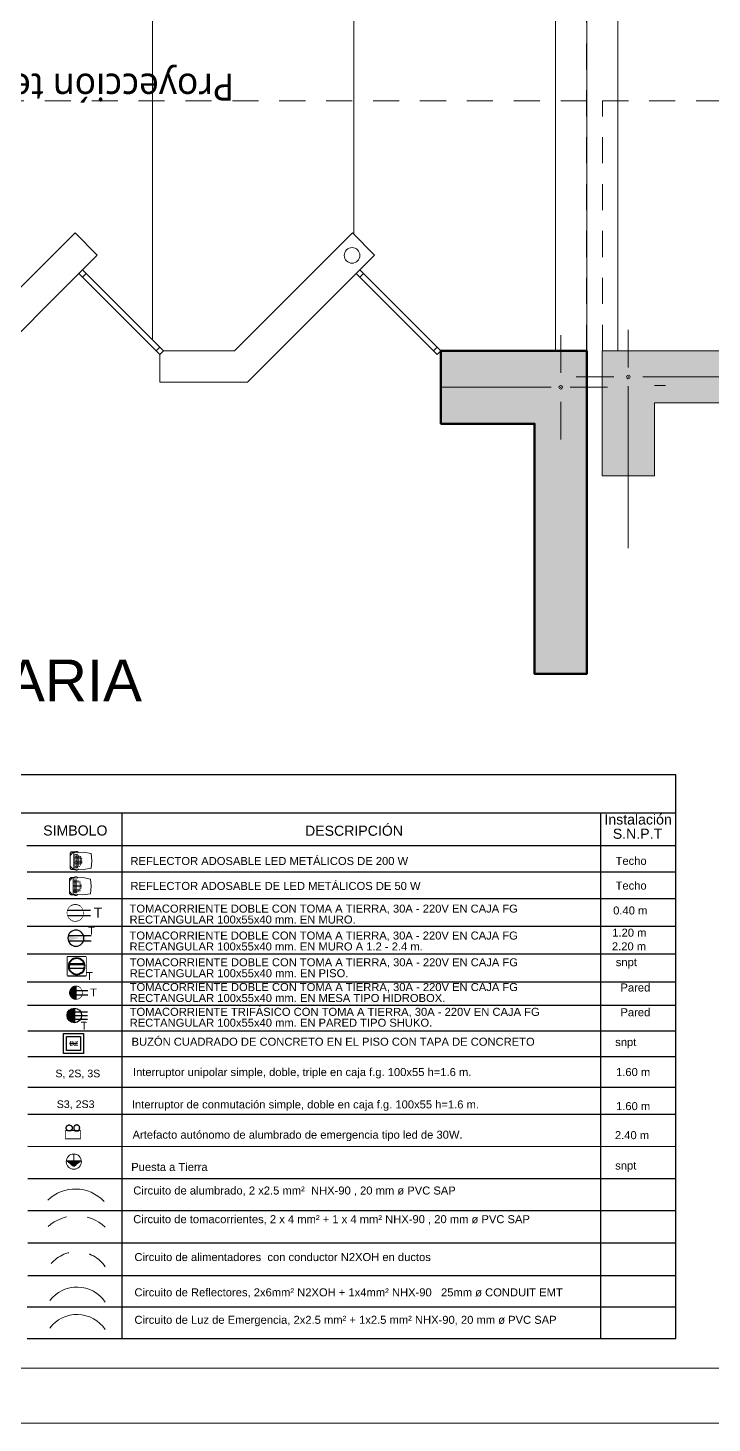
# Model space of a CAD drawing. Header units: metres. Extents: x -95.7 to -56.3, y 6.1 to 23.8.
# Drawn here: x -69.96 to -66.67, y 6.11 to 12.81 of the extents above; entities that cross this region are included whole.
import ezdxf
from ezdxf.enums import TextEntityAlignment as Align

# ---------------------------------------------------------------- set-up
doc = ezdxf.new("R2010")
doc.units = ezdxf.units.M
doc.set_wipeout_variables(frame=1)
for name, pattern in [('CONTINUA', [0]), ('DASHED2', [0.375, 0.25, -0.125]), ('HIDDEN2', [0.1875, 0.125, -0.0625])]:
    doc.linetypes.add(name, pattern=pattern)
for name, color, linetype, lineweight in [('A-DOOR', 31, 'Continuous', 18), ('ALUMBRADO', 1, 'Continuous', 30), ('Artefactos', 1, 'Continuous', 9), ('circ-alumb', 4, 'Continuous', 35), ('COLUMNAS 50', 7, 'Continuous', 50), ('Emergencia', 20, 'Continuous', 25), ('IE_ALIMENTADORES', 5, 'Continuous', 30), ('Interior - Stair & Railing_Pen_No__122', 9, 'Continuous', 13), ('letras sr', 7, 'Continuous', 5), ('Pisos El', 252, 'Continuous', 0), ('proyecc', 252, 'DASHED2', 0), ('ROTULO', 253, 'Continuous', 0), ('Structural - Bearing_Pen_No__20', 1, 'Continuous', 0), ('TOMACORRIENTE', 5, 'HIDDEN2', 30)]:
    doc.layers.add(name, color=color, linetype=linetype, lineweight=lineweight)
doc.layers.add('IE-LEYENDA', color=142, linetype='Continuous')
doc.styles.add('Generales', font='trebuc.ttf', dxfattribs={"height": 0.22})
doc.styles.get("Standard").update_dxf_attribs({"font": 'arial.ttf'})
doc.styles.add('style1', font='arial.ttf')
doc.styles.add('TITULOS', font='swissek.ttf')

# ---------------------------------------------------------------- blocks, each defined once
blk = doc.blocks.new('Columna tipo 3')
at = {"true_color": 0x939598}
h = blk.add_hatch(color=252, dxfattribs=at)
h.dxf.hatch_style = 1
h.paths.add_polyline_path([(-235.0847, 45.074), (-235.7847, 45.074), (-235.7847, 43.524), (-235.5347, 43.524), (-235.5347, 44.724), (-235.0847, 44.724)])
h.paths.add_polyline_path([(-235.6684, 44.899, -1), (-235.651, 44.899, -1)], flags=16)
at = {"layer": 'COLUMNAS 50', "linetype": 'Continuous'}
blk.add_lwpolyline([(-235.7847, 45.074), (-235.7847, 43.524), (-235.5347, 43.524), (-235.5347, 44.724), (-235.0847, 44.724), (-235.0847, 45.074)], close=True, dxfattribs=at)
at = {"layer": 'Structural - Bearing_Pen_No__20', "linetype": 'Continuous'}
for p, q in [((-235.6597, 44.969), (-235.6597, 45.149)), ((-235.7047, 44.899), (-235.8847, 44.899)), ((-235.0847, 44.899), (-235.6147, 44.899)), ((-235.6597, 44.829), (-235.6597, 44.649))]:
    blk.add_line(p, q, dxfattribs=at)
blk.add_circle((-235.6597, 44.899), 0.00871, dxfattribs=at)
blk.add_point((-235.6597, 44.899), dxfattribs=at)
blk = doc.blocks.new('Emergencia')
at = {"color": 1, "lineweight": 5}
blk.add_wipeout([(-0.077, -0.439), (-0.07, -0.435), (-0.064, -0.43), (-0.058, -0.425), (-0.052, -0.42), (-0.047, -0.413), (-0.042, -0.407), (-0.038, -0.4), (-0.034, -0.393), (-0.031, -0.386), (-0.029, -0.378), (-0.027, -0.37), (-0.026, -0.363), (-0.025, -0.355), (-0.025, -0.347), (-0.026, -0.339), (-0.027, -0.331), (-0.029, -0.323), (-0.031, -0.316), (-0.034, -0.308), (-0.038, -0.301), (-0.042, -0.294), (-0.047, -0.288), (-0.052, -0.282), (-0.058, -0.276), (-0.064, -0.271), (-0.07, -0.266), (-0.077, -0.262), (-0.084, -0.259), (-0.092, -0.256), (-0.099, -0.253), (-0.107, -0.251), (-0.115, -0.25), (-0.123, -0.249), (-0.131, -0.25), (-0.139, -0.25), (-0.146, -0.251), (-0.154, -0.253), (-0.162, -0.256), (-0.169, -0.259), (-0.176, -0.262), (-0.183, -0.267), (-0.189, -0.271), (-0.195, -0.276), (-0.201, -0.282), (-0.206, -0.288), (-0.211, -0.295), (-0.215, -0.301), (-0.219, -0.309), (-0.222, -0.316), (-0.224, -0.323), (-0.226, -0.331), (-0.227, -0.339), (-0.228, -0.347), (-0.228, -0.355), (-0.227, -0.363), (-0.226, -0.371), (-0.224, -0.379), (-0.222, -0.386), (-0.218, -0.393), (-0.215, -0.401), (-0.211, -0.407), (-0.206, -0.414), (-0.201, -0.42), (-0.195, -0.425), (-0.189, -0.431), (-0.183, -0.435), (-0.176, -0.439), (-0.169, -0.443), (-0.161, -0.446), (-0.154, -0.448), (-0.146, -0.45), (-0.138, -0.452), (-0.13, -0.452), (-0.122, -0.452), (-0.114, -0.452), (-0.107, -0.45), (-0.099, -0.448), (-0.091, -0.446), (-0.084, -0.443)], dxfattribs=at).dxf.layer = 'Emergencia'
at = {"layer": 'Emergencia', "color": 240, "true_color": 0xed1f24}
blk.add_lwpolyline([(-0.25, -0.25), (0.25, -0.25), (0.25, 0), (-0.25, 0)], close=True, dxfattribs=at)
at = {"color": 240, "lineweight": 5, "true_color": 0xed1f24}
blk.add_wipeout([(-0.25, -0.25), (0.25, -0.25), (0.25, 0), (-0.25, 0)], dxfattribs=at).dxf.layer = 'Emergencia'
at = {"layer": 'Emergencia', "color": 1}
blk.add_lwpolyline([(-0.077, -0.439), (-0.07, -0.435), (-0.064, -0.43), (-0.058, -0.425), (-0.052, -0.42), (-0.047, -0.413), (-0.042, -0.407), (-0.038, -0.4), (-0.034, -0.393), (-0.031, -0.386), (-0.029, -0.378), (-0.027, -0.37), (-0.026, -0.363), (-0.025, -0.355), (-0.025, -0.347), (-0.026, -0.339), (-0.027, -0.331), (-0.029, -0.323), (-0.031, -0.316), (-0.034, -0.308), (-0.038, -0.301), (-0.042, -0.294), (-0.047, -0.288), (-0.052, -0.282), (-0.058, -0.276), (-0.064, -0.271), (-0.07, -0.266), (-0.077, -0.262), (-0.084, -0.259), (-0.092, -0.256), (-0.099, -0.253), (-0.107, -0.251), (-0.115, -0.25), (-0.123, -0.249), (-0.131, -0.25), (-0.139, -0.25), (-0.146, -0.251), (-0.154, -0.253), (-0.162, -0.256), (-0.169, -0.259), (-0.176, -0.262), (-0.183, -0.267), (-0.189, -0.271), (-0.195, -0.276), (-0.201, -0.282), (-0.206, -0.288), (-0.211, -0.295), (-0.215, -0.301), (-0.219, -0.309), (-0.222, -0.316), (-0.224, -0.323), (-0.226, -0.331), (-0.227, -0.339), (-0.228, -0.347), (-0.228, -0.355), (-0.227, -0.363), (-0.226, -0.371), (-0.224, -0.379), (-0.222, -0.386), (-0.218, -0.393), (-0.215, -0.401), (-0.211, -0.407), (-0.206, -0.414), (-0.201, -0.42), (-0.195, -0.425), (-0.189, -0.431), (-0.183, -0.435), (-0.176, -0.439), (-0.169, -0.443), (-0.161, -0.446), (-0.154, -0.448), (-0.146, -0.45), (-0.138, -0.452), (-0.13, -0.452), (-0.122, -0.452), (-0.114, -0.452), (-0.107, -0.45), (-0.099, -0.448), (-0.091, -0.446), (-0.084, -0.443)], close=True, dxfattribs=at)
at = {"color": 1, "lineweight": 5}
blk.add_wipeout([(0.077, -0.439), (0.07, -0.435), (0.064, -0.43), (0.058, -0.425), (0.052, -0.42), (0.047, -0.413), (0.042, -0.407), (0.038, -0.4), (0.034, -0.393), (0.031, -0.386), (0.029, -0.378), (0.027, -0.37), (0.026, -0.363), (0.025, -0.355), (0.025, -0.347), (0.026, -0.339), (0.027, -0.331), (0.029, -0.323), (0.031, -0.316), (0.034, -0.308), (0.038, -0.301), (0.042, -0.294), (0.047, -0.288), (0.052, -0.282), (0.058, -0.276), (0.064, -0.271), (0.07, -0.266), (0.077, -0.262), (0.084, -0.259), (0.092, -0.256), (0.099, -0.253), (0.107, -0.251), (0.115, -0.25), (0.123, -0.249), (0.131, -0.25), (0.139, -0.25), (0.146, -0.251), (0.154, -0.253), (0.162, -0.256), (0.169, -0.259), (0.176, -0.262), (0.183, -0.267), (0.189, -0.271), (0.195, -0.276), (0.201, -0.282), (0.206, -0.288), (0.211, -0.295), (0.215, -0.301), (0.219, -0.309), (0.222, -0.316), (0.224, -0.323), (0.226, -0.331), (0.227, -0.339), (0.228, -0.347), (0.228, -0.355), (0.227, -0.363), (0.226, -0.371), (0.224, -0.379), (0.222, -0.386), (0.218, -0.393), (0.215, -0.401), (0.211, -0.407), (0.206, -0.414), (0.201, -0.42), (0.195, -0.425), (0.189, -0.431), (0.183, -0.435), (0.176, -0.439), (0.169, -0.443), (0.161, -0.446), (0.154, -0.448), (0.146, -0.45), (0.138, -0.452), (0.13, -0.452), (0.122, -0.452), (0.114, -0.452), (0.107, -0.45), (0.099, -0.448), (0.091, -0.446), (0.084, -0.443)], dxfattribs=at).dxf.layer = 'Emergencia'
at = {"layer": 'Emergencia', "color": 1}
blk.add_lwpolyline([(0.077, -0.439), (0.07, -0.435), (0.064, -0.43), (0.058, -0.425), (0.052, -0.42), (0.047, -0.413), (0.042, -0.407), (0.038, -0.4), (0.034, -0.393), (0.031, -0.386), (0.029, -0.378), (0.027, -0.37), (0.026, -0.363), (0.025, -0.355), (0.025, -0.347), (0.026, -0.339), (0.027, -0.331), (0.029, -0.323), (0.031, -0.316), (0.034, -0.308), (0.038, -0.301), (0.042, -0.294), (0.047, -0.288), (0.052, -0.282), (0.058, -0.276), (0.064, -0.271), (0.07, -0.266), (0.077, -0.262), (0.084, -0.259), (0.092, -0.256), (0.099, -0.253), (0.107, -0.251), (0.115, -0.25), (0.123, -0.249), (0.131, -0.25), (0.139, -0.25), (0.146, -0.251), (0.154, -0.253), (0.162, -0.256), (0.169, -0.259), (0.176, -0.262), (0.183, -0.267), (0.189, -0.271), (0.195, -0.276), (0.201, -0.282), (0.206, -0.288), (0.211, -0.295), (0.215, -0.301), (0.219, -0.309), (0.222, -0.316), (0.224, -0.323), (0.226, -0.331), (0.227, -0.339), (0.228, -0.347), (0.228, -0.355), (0.227, -0.363), (0.226, -0.371), (0.224, -0.379), (0.222, -0.386), (0.218, -0.393), (0.215, -0.401), (0.211, -0.407), (0.206, -0.414), (0.201, -0.42), (0.195, -0.425), (0.189, -0.431), (0.183, -0.435), (0.176, -0.439), (0.169, -0.443), (0.161, -0.446), (0.154, -0.448), (0.146, -0.45), (0.138, -0.452), (0.13, -0.452), (0.122, -0.452), (0.114, -0.452), (0.107, -0.45), (0.099, -0.448), (0.091, -0.446), (0.084, -0.443)], close=True, dxfattribs=at)
blk = doc.blocks.new('Tomacorriente con puesta a tierra')
at = {"layer": 'TOMACORRIENTE'}
blk.add_lwpolyline([(0.111, 0.038), (0.106, 0.049), (0.101, 0.06), (0.094, 0.07), (0.086, 0.08), (0.077, 0.088), (0.068, 0.096), (0.057, 0.102), (0.046, 0.108), (0.035, 0.112), (0.023, 0.115), (0.011, 0.117), (-0.002, 0.117), (-0.014, 0.116), (-0.026, 0.114), (-0.038, 0.111), (-0.049, 0.106), (-0.06, 0.101), (-0.07, 0.094), (-0.08, 0.086), (-0.088, 0.077), (-0.096, 0.068), (-0.102, 0.057), (-0.108, 0.046), (-0.112, 0.035), (-0.115, 0.023), (-0.117, 0.011), (-0.117, -0.002), (-0.116, -0.014), (-0.114, -0.026), (-0.111, -0.038), (-0.106, -0.049), (-0.101, -0.06), (-0.094, -0.07), (-0.086, -0.08), (-0.077, -0.088), (-0.068, -0.096), (-0.057, -0.102), (-0.046, -0.108), (-0.035, -0.112), (-0.023, -0.115), (-0.011, -0.117), (0.002, -0.117), (0.014, -0.116), (0.026, -0.114), (0.038, -0.111), (0.049, -0.106), (0.06, -0.101), (0.07, -0.094), (0.08, -0.086), (0.088, -0.077), (0.096, -0.068), (0.102, -0.057), (0.108, -0.046), (0.112, -0.035), (0.115, -0.023), (0.117, -0.011), (0.117, 0.002), (0.116, 0.014), (0.114, 0.026)], close=True, dxfattribs=at)
at = {"layer": 'TOMACORRIENTE', "color": 5, "linetype": 'CONTINUA', "style": 'style1', "text_generation_flag": 4}
blk.add_text('T', height=0.147, rotation=180, dxfattribs=at).set_placement((0.391, -0.069))
blk.add_wipeout([(0.111, 0.038), (0.106, 0.049), (0.101, 0.06), (0.094, 0.07), (0.086, 0.08), (0.077, 0.088), (0.068, 0.096), (0.057, 0.102), (0.046, 0.108), (0.035, 0.112), (0.023, 0.115), (0.011, 0.117), (-0.002, 0.117), (-0.014, 0.116), (-0.026, 0.114), (-0.038, 0.111), (-0.049, 0.106), (-0.06, 0.101), (-0.07, 0.094), (-0.08, 0.086), (-0.088, 0.077), (-0.096, 0.068), (-0.102, 0.057), (-0.108, 0.046), (-0.112, 0.035), (-0.115, 0.023), (-0.117, 0.011), (-0.117, -0.002), (-0.116, -0.014), (-0.114, -0.026), (-0.111, -0.038), (-0.106, -0.049), (-0.101, -0.06), (-0.094, -0.07), (-0.086, -0.08), (-0.077, -0.088), (-0.068, -0.096), (-0.057, -0.102), (-0.046, -0.108), (-0.035, -0.112), (-0.023, -0.115), (-0.011, -0.117), (0.002, -0.117), (0.014, -0.116), (0.026, -0.114), (0.038, -0.111), (0.049, -0.106), (0.06, -0.101), (0.07, -0.094), (0.08, -0.086), (0.088, -0.077), (0.096, -0.068), (0.102, -0.057), (0.108, -0.046), (0.112, -0.035), (0.115, -0.023), (0.117, -0.011), (0.117, 0.002), (0.116, 0.014), (0.114, 0.026)]).dxf.layer = 'TOMACORRIENTE'
at = {"layer": 'TOMACORRIENTE', "color": 5, "linetype": 'CONTINUA'}
for p, q in [((-0.111, 0.039), (0.22, 0.039)), ((-0.111, -0.039), (0.22, -0.039))]:
    blk.add_line(p, q, dxfattribs=at)
blk = doc.blocks.new('tomac. 2.2')
at = {"layer": 'TOMACORRIENTE'}
h = blk.add_hatch(color=256, dxfattribs=at)
h.dxf.hatch_style = 1
edge = h.paths.add_edge_path()
edge.add_line((-0.138, 0.049), (0.275, 0.048))
edge.add_line((-0.138, -0.048), (0.275, -0.049))
edge = h.paths.add_edge_path()
edge.add_ellipse((0, 0), major_axis=(0.104, 0.103), ratio=1, start_angle=475.671, end_angle=514.329)
edge.add_line((-0.138, -0.048), (0.138, -0.049))
edge.add_ellipse((0, 0), major_axis=(0.104, 0.103), ratio=1, start_angle=655.671, end_angle=694.329)
edge.add_line((0.138, 0.048), (-0.138, 0.049))
at = {"layer": 'TOMACORRIENTE', "color": 5, "linetype": 'CONTINUA'}
for p, q in [((-0.138, 0.049), (0.275, 0.048)), ((-0.138, -0.048), (0.275, -0.049))]:
    blk.add_line(p, q, dxfattribs=at)
blk.add_ellipse((0, 0), major_axis=(0.104, 0.103), ratio=1, start_param=5.497787, end_param=11.780972, dxfattribs=at)
at = {"layer": 'TOMACORRIENTE'}
blk.add_text('T', height=0.144, dxfattribs=at).set_placement((0.222, 0.063))
blk = doc.blocks.new('TOMACORRIENTE EN PISO')
at = {"layer": 'TOMACORRIENTE', "linetype": 'CONTINUA', "lineweight": 40}
blk.add_lwpolyline([(-0.166, -0.166), (0.166, -0.166), (0.166, 0.166), (-0.166, 0.166)], close=True, dxfattribs=at)
at = {"layer": 'TOMACORRIENTE', "color": 5, "linetype": 'CONTINUA', "style": 'style1', "text_generation_flag": 4}
blk.add_text('T', height=0.147, rotation=179.8829, dxfattribs=at).set_placement((0.296, -0.251))
at = {"linetype": 'CONTINUA'}
blk.add_wipeout([(-0.166, -0.166), (0.166, -0.166), (0.166, 0.166), (-0.166, 0.166)], dxfattribs=at).dxf.layer = 'TOMACORRIENTE'
at = {"layer": 'TOMACORRIENTE', "color": 5, "linetype": 'CONTINUA', "lineweight": 60}
blk.add_line((-0.142, 0.036), (0.142, 0.036), dxfattribs=at)
at = {"layer": 'TOMACORRIENTE', "color": 5, "linetype": 'CONTINUA'}
blk.add_line((-0.143, -0.033), (0.143, -0.033), dxfattribs=at)
at = {"layer": 'TOMACORRIENTE', "color": 5, "linetype": 'CONTINUA', "lineweight": 40}
blk.add_ellipse((0, 0), major_axis=(0.104, 0.103), ratio=1, start_param=5.497787, end_param=11.780972, dxfattribs=at)
blk = doc.blocks.new('REFLECTOR NEOS')
at = {"layer": 'Artefactos', "color": 5, "lineweight": 20, "ltscale": 0.1}
for points in [[(-0.247, -0.006), (-0.247, 0.286), (-0.197, 0.345), (-0.061, 0.345), (-0.045, 0.356), (-0.013, 0.366), (0.035, 0.366), (0.068, 0.356), (0.087, 0.34), (0.088, 0.329)], [(-0.065, 0.318), (-0.065, 0.335), (-0.128, 0.335), (-0.238, 0.206), (-0.238, -0.006)], [(-0.094, 0.316), (-0.094, -0.329), (0.294, -0.355), (0.603, -0.293), (0.628, -0.006), (0.603, 0.297), (0.294, 0.343), (-0.094, 0.316)], [(-0.247, -0.006), (-0.247, -0.299), (-0.197, -0.358), (-0.061, -0.357), (-0.045, -0.368), (-0.013, -0.379), (0.035, -0.379), (0.068, -0.368), (0.087, -0.352), (0.088, -0.341)], [(-0.065, -0.331), (-0.065, -0.348), (-0.128, -0.348), (-0.238, -0.219), (-0.238, -0.006)]]:
    blk.add_lwpolyline(points, dxfattribs=at)
for centre in [(-0.045, 0.258), (-0.045, 0.214), (-0.045, 0.172), (-0.045, 0.128), (-0.045, 0.085), (-0.045, 0.043), (-0.045, 0), (0, 0.258), (0, 0.214), (0, 0.172), (0, 0.128), (0, 0.085), (0, 0.043), (0, 0), (0.001, 0.258), (0.043, 0.258), (0.044, 0.258), (0.044, 0.214), (0.044, 0.172), (0.044, 0.128), (0.044, 0.085), (0.044, 0.043), (0.044, 0), (0.088, 0.214), (0.088, 0.172), (0.088, 0.128), (0.088, 0.085), (0.088, 0.043), (0.088, 0), (0.131, 0.214), (0.131, 0.172), (0.131, 0.128), (0.131, 0.085), (0.131, 0.043), (0.131, 0), (0.175, 0.172), (0.175, 0.128), (0.175, 0.085), (0.175, 0.043), (0.175, 0), (0.218, 0.085), (0.218, 0.043), (0.218, 0), (-0.045, -0.044), (-0.045, -0.088), (-0.045, -0.13), (-0.045, -0.173), (-0.045, -0.216), (-0.045, -0.259), (0, -0.044), (0, -0.088), (0, -0.13), (0, -0.173), (0, -0.216), (0, -0.259), (0.044, -0.044), (0.044, -0.088), (0.044, -0.13), (0.044, -0.173), (0.044, -0.216), (0.044, -0.259), (0.088, -0.044), (0.088, -0.088), (0.088, -0.13), (0.088, -0.173), (0.088, -0.216), (0.131, -0.044), (0.131, -0.088), (0.131, -0.13), (0.131, -0.173), (0.131, -0.216), (0.175, -0.044), (0.175, -0.088), (0.175, -0.13), (0.175, -0.173), (0.218, -0.044), (0.218, -0.088)]:
    blk.add_circle(centre, 0.00486, dxfattribs=at)
blk = doc.blocks.new('llum')
at = {"layer": 'Artefactos', "lineweight": 9, "xscale": 0.75, "yscale": 0.75, "zscale": 0.75, "rotation": 270}
blk.add_blockref('REFLECTOR NEOS', (0.003, 0.001), dxfattribs=at)
blk = doc.blocks.new('IDROBOX')
at = {"layer": 'TOMACORRIENTE'}
blk.add_lwpolyline([(0.139, 0.047), (0.133, 0.061), (0.126, 0.075), (0.118, 0.088), (0.108, 0.099), (0.097, 0.11), (0.085, 0.12), (0.072, 0.128), (0.058, 0.135), (0.044, 0.14), (0.029, 0.144), (0.014, 0.146), (-0.002, 0.147), (-0.017, 0.146), (-0.032, 0.143), (-0.047, 0.139), (-0.061, 0.133), (-0.075, 0.126), (-0.088, 0.118), (-0.099, 0.108), (-0.11, 0.097), (-0.12, 0.085), (-0.128, 0.072), (-0.135, 0.058), (-0.14, 0.044), (-0.144, 0.029), (-0.146, 0.014), (-0.147, -0.002), (-0.146, -0.017), (-0.143, -0.032), (-0.139, -0.047), (-0.133, -0.061), (-0.126, -0.075), (-0.118, -0.088), (-0.108, -0.099), (-0.097, -0.11), (-0.085, -0.12), (-0.072, -0.128), (-0.058, -0.135), (-0.044, -0.14), (-0.029, -0.144), (-0.014, -0.146), (0.002, -0.147), (0.017, -0.146), (0.032, -0.143), (0.047, -0.139), (0.061, -0.133), (0.075, -0.126), (0.088, -0.118), (0.099, -0.108), (0.11, -0.097), (0.12, -0.085), (0.128, -0.072), (0.135, -0.058), (0.14, -0.044), (0.144, -0.029), (0.146, -0.014), (0.147, 0.002), (0.146, 0.017), (0.143, 0.032)], close=True, dxfattribs=at)
at = {"layer": 'TOMACORRIENTE', "color": 5, "linetype": 'CONTINUA', "style": 'style1', "text_generation_flag": 4}
blk.add_text('T', height=0.183, rotation=179.8829, dxfattribs=at).set_placement((0.488, -0.087))
blk.add_wipeout([(0.139, 0.047), (0.133, 0.061), (0.126, 0.075), (0.118, 0.088), (0.108, 0.099), (0.097, 0.11), (0.085, 0.12), (0.072, 0.128), (0.058, 0.135), (0.044, 0.14), (0.029, 0.144), (0.014, 0.146), (-0.002, 0.147), (-0.017, 0.146), (-0.032, 0.143), (-0.047, 0.139), (-0.061, 0.133), (-0.075, 0.126), (-0.088, 0.118), (-0.099, 0.108), (-0.11, 0.097), (-0.12, 0.085), (-0.128, 0.072), (-0.135, 0.058), (-0.14, 0.044), (-0.144, 0.029), (-0.146, 0.014), (-0.147, -0.002), (-0.146, -0.017), (-0.143, -0.032), (-0.139, -0.047), (-0.133, -0.061), (-0.126, -0.075), (-0.118, -0.088), (-0.108, -0.099), (-0.097, -0.11), (-0.085, -0.12), (-0.072, -0.128), (-0.058, -0.135), (-0.044, -0.14), (-0.029, -0.144), (-0.014, -0.146), (0.002, -0.147), (0.017, -0.146), (0.032, -0.143), (0.047, -0.139), (0.061, -0.133), (0.075, -0.126), (0.088, -0.118), (0.099, -0.108), (0.11, -0.097), (0.12, -0.085), (0.128, -0.072), (0.135, -0.058), (0.14, -0.044), (0.144, -0.029), (0.146, -0.014), (0.147, 0.002), (0.146, 0.017), (0.143, 0.032)]).dxf.layer = 'TOMACORRIENTE'
at = {"layer": 'TOMACORRIENTE'}
h = blk.add_hatch(color=256, dxfattribs=at)
h.dxf.hatch_style = 1
edge = h.paths.add_edge_path()
edge.add_line((0, 0.147), (0, -0.147))
h.paths.add_polyline_path([(0, 0.147), (-0.002, 0.147), (-0.017, 0.146), (-0.032, 0.143), (-0.047, 0.139), (-0.061, 0.133), (-0.075, 0.126), (-0.088, 0.118), (-0.099, 0.108), (-0.11, 0.097), (-0.12, 0.085), (-0.128, 0.072), (-0.135, 0.058), (-0.14, 0.044), (-0.144, 0.029), (-0.146, 0.014), (-0.147, -0.002), (-0.146, -0.017), (-0.143, -0.032), (-0.139, -0.047), (-0.133, -0.061), (-0.126, -0.075), (-0.118, -0.088), (-0.108, -0.099), (-0.097, -0.11), (-0.085, -0.12), (-0.072, -0.128), (-0.058, -0.135), (-0.044, -0.14), (-0.029, -0.144), (-0.014, -0.146), (0, -0.147)])
at = {"layer": 'TOMACORRIENTE', "color": 5, "linetype": 'CONTINUA'}
for p, q in [((-0.138, 0.049), (0.275, 0.048)), ((-0.138, -0.048), (0.275, -0.049))]:
    blk.add_line(p, q, dxfattribs=at)
blk.add_lwpolyline([(0, 0.147), (0, -0.147)], dxfattribs=at)
blk = doc.blocks.new('TOMACOR TRIFASICO')
at = {"layer": 'TOMACORRIENTE', "linetype": 'CONTINUA'}
h = blk.add_hatch(color=256, dxfattribs=at)
h.dxf.hatch_style = 1
edge = h.paths.add_edge_path()
edge.add_line((0, 0.169), (0, -0.169))
h.paths.add_polyline_path([(0, 0.169, 0.414214), (-0.169, 0, 0.414214), (0, -0.169)])
at = {"layer": 'TOMACORRIENTE', "color": 5, "linetype": 'CONTINUA'}
for p, q in [((-0.169, 0), (0.31, -0.001)), ((-0.148, 0.083), (0.31, 0.082)), ((-0.145, -0.087), (0.31, -0.088))]:
    blk.add_line(p, q, dxfattribs=at)
at = {"layer": 'TOMACORRIENTE', "linetype": 'CONTINUA'}
blk.add_lwpolyline([(0, 0.169), (0, -0.169)], dxfattribs=at)
blk.add_circle((0, 0), 0.169, dxfattribs=at)
at = {"layer": 'TOMACORRIENTE', "color": 5, "linetype": 'CONTINUA', "style": 'style1', "text_generation_flag": 4}
blk.add_text('T', height=0.183, rotation=179.8829, dxfattribs=at).set_placement((0.304, -0.332))
blk = doc.blocks.new('buzon')
at = {"layer": 'IE_ALIMENTADORES', "color": 32, "true_color": 0xcd6928}
for points in [[(-0.5, 0.5), (0.5, 0.5), (0.5, -0.5), (-0.5, -0.5)], [(-0.35, 0.35), (0.35, 0.35), (0.35, -0.35), (-0.35, -0.35)], [(-0.2, 0), (0.2, 0), (0.2, 0), (-0.2, 0)]]:
    blk.add_lwpolyline(points, close=True, dxfattribs=at)
at = {"layer": 'IE_ALIMENTADORES', "insert": (-0.2, 0.134), "char_height": 0.25, "attachment_point": 1}
blk.add_mtext_dynamic_manual_height_columns('BZ', width=1.91773, gutter_width=12.5, heights=[0], dxfattribs=at)
blk = doc.blocks.new('41')
at = {"layer": 'Artefactos', "color": 6, "lineweight": 20, "ltscale": 0.1}
for points in [[(125.832, 244), (125.832, 244.073), (125.845, 244.088), (125.878, 244.088), (125.882, 244.091), (125.89, 244.093), (125.902, 244.093), (125.911, 244.091), (125.915, 244.087), (125.916, 244.084)], [(125.877, 244.081), (125.877, 244.086), (125.862, 244.086), (125.834, 244.053), (125.834, 244)], [(125.87, 243.92), (125.87, 244.081), (125.967, 244.087), (126.044, 244.072), (126.05, 244), (126.044, 243.925), (125.967, 243.913), (125.87, 243.92)], [(125.832, 244), (125.832, 243.928), (125.845, 243.913), (125.878, 243.913), (125.882, 243.91), (125.89, 243.908), (125.902, 243.908), (125.911, 243.91), (125.915, 243.914), (125.916, 243.917)], [(125.877, 243.92), (125.877, 243.915), (125.862, 243.915), (125.834, 243.948), (125.834, 244)]]:
    blk.add_lwpolyline(points, dxfattribs=at)
for centre in [(125.882, 244.064), (125.882, 244.053), (125.882, 244.042), (125.882, 244.031), (125.882, 244.021), (125.882, 244.01), (125.882, 243.999), (125.882, 243.988), (125.882, 243.978), (125.882, 243.967), (125.882, 243.956), (125.882, 243.946), (125.882, 243.935), (125.894, 244.064), (125.894, 244.053), (125.894, 244.042), (125.894, 244.031), (125.894, 244.021), (125.894, 244.01), (125.894, 243.999), (125.894, 243.988), (125.894, 243.978), (125.894, 243.967), (125.894, 243.956), (125.894, 243.946), (125.894, 243.935), (125.894, 243.935), (125.905, 244.064), (125.905, 244.053), (125.905, 244.042), (125.905, 244.031), (125.905, 244.021), (125.905, 244.01), (125.905, 243.999), (125.905, 243.988), (125.905, 243.978), (125.905, 243.967), (125.905, 243.956), (125.905, 243.946), (125.904, 243.935), (125.905, 243.935), (125.916, 244.053), (125.916, 244.042), (125.916, 244.031), (125.916, 244.021), (125.916, 244.01), (125.916, 243.999), (125.916, 243.988), (125.916, 243.978), (125.916, 243.967), (125.916, 243.956), (125.916, 243.946), (125.926, 244.053), (125.926, 244.042), (125.926, 244.031), (125.926, 244.021), (125.926, 244.01), (125.926, 243.999), (125.926, 243.988), (125.926, 243.978), (125.926, 243.967), (125.926, 243.956), (125.926, 243.946), (125.937, 244.042), (125.937, 244.031), (125.937, 244.021), (125.937, 244.01), (125.937, 243.999), (125.937, 243.988), (125.937, 243.978), (125.937, 243.967), (125.937, 243.956), (125.948, 244.021), (125.948, 244.01), (125.948, 243.999), (125.948, 243.988), (125.948, 243.978)]:
    blk.add_circle(centre, 0.00121, dxfattribs=at)
blk = doc.blocks.new('LYYYY')
at = {"layer": 'IE-LEYENDA', "linetype": 'Continuous'}
for p, q in [((285.873, -132.045), (266.438, -132.044)), ((285.873, -140.496), (285.873, -132.045)), ((285.873, -132.618), (266.438, -132.617)), ((277.571, -132.617), (277.571, -140.495)), ((284.75, -140.496), (284.75, -132.618)), ((276.143, -133.105), (285.865, -133.105)), ((276.152, -133.496), (285.865, -133.496)), ((276.152, -134.729), (285.873, -134.729)), ((276.152, -135.145), (285.873, -135.145)), ((276.154, -135.498), (285.876, -135.498)), ((276.161, -135.883), (285.882, -135.883)), ((276.161, -136.267), (285.882, -136.268)), ((276.161, -136.728), (285.873, -136.728)), ((276.16, -137.131), (285.873, -137.132)), ((276.16, -137.613), (285.873, -137.614)), ((276.16, -138.095), (285.873, -138.095)), ((276.161, -138.577), (285.873, -138.577)), ((276.161, -139.059), (285.882, -139.059)), ((276.16, -139.549), (285.882, -139.549)), ((276.152, -140.022), (285.873, -140.022)), ((276.151, -140.495), (285.873, -140.496))]:
    blk.add_line(p, q, dxfattribs=at)
at = {"layer": 'ROTULO', "color": 7, "linetype": 'Continuous'}
for p, q in [((276.735, -137.832), (276.962, -137.832)), ((276.749, -137.843), (276.948, -137.843)), ((276.763, -137.854), (276.934, -137.854)), ((276.778, -137.866), (276.92, -137.866)), ((276.792, -137.877), (276.906, -137.877)), ((276.806, -137.889), (276.891, -137.889)), ((276.82, -137.9), (276.877, -137.9)), ((276.834, -137.911), (276.863, -137.911))]:
    blk.add_line(p, q, dxfattribs=at)
at = {"layer": 'ROTULO', "color": 7, "linetype": 'Continuous', "ltscale": 30}
blk.add_line((276.847, -137.728), (276.847, -137.828), dxfattribs=at)
at = {"layer": 'ROTULO', "color": 1}
blk.add_circle((276.849, -137.843), 0.114, dxfattribs=at)
blk.add_arc((276.87, -138.851), 0.597, 43.6732, 133.5808, dxfattribs=at)
at = {"layer": 'ROTULO', "color": 5, "linetype": 'DASHED2'}
blk.add_arc((276.888, -139.293), 0.638, 47.4137, 132.1639, dxfattribs=at)
at = {"layer": 'ROTULO', "color": 4, "linetype": 'DASHED2'}
blk.add_arc((276.897, -139.704), 0.51, 33.8111, 143.2334, dxfattribs=at)
at = {"layer": 'ROTULO', "color": 4, "linetype": 'CONTINUA'}
blk.add_arc((276.897, -140.233), 0.51, 33.8111, 143.2334, dxfattribs=at)
at = {"layer": 'ROTULO', "color": 6, "linetype": 'CONTINUA'}
blk.add_arc((276.897, -140.645), 0.51, 33.8111, 143.2334, dxfattribs=at)
at = {"layer": 'A-DOOR', "color": 2, "lineweight": 80, "xscale": 1.5, "yscale": 1.5, "zscale": 1.5}
blk.add_blockref('41', (88.035, -499.714), dxfattribs=at)
at = {"layer": 'circ-alumb', "xscale": -0.4981616640033681, "yscale": 0.4981616640077554, "zscale": 0.4981616640000001, "rotation": 90.00537949378331}
blk.add_blockref('llum', (276.886, -133.332), dxfattribs=at)
at = {"layer": 'IE_ALIMENTADORES', "xscale": 0.3, "yscale": 0.3, "zscale": 0.3}
blk.add_blockref('buzon', (276.843, -136.072), dxfattribs=at)
at = {"layer": 'ROTULO'}
for name, p, xscale, yscale, zscale, rotation in [('Tomacorriente con puesta a tierra', (276.872, -134.114), 1.0316109375, 1.0316109375, 1.0316109375, 359.8828537432621), ('Emergencia', (276.836, -137.495), 0.4456559250000005, 0.4456559250000005, 0.4456559250000005, 179.9518922148181)]:
    blk.add_blockref(name, p, dxfattribs=dict(at, xscale=xscale, yscale=yscale, zscale=zscale, rotation=rotation))
at = {"layer": 'TOMACORRIENTE', "linetype": 'CONTINUA', "xscale": 0.6435000000000001, "yscale": 0.6435000000000001, "zscale": 0.6435000000000001}
blk.add_blockref('TOMACOR TRIFASICO', (276.857, -135.651), dxfattribs=at)
at = {"layer": 'IE-LEYENDA', "style": 'style1'}
for s, height, p in [('Instalación ', 0.15137, (284.804, -132.788)), ('DESCRIPCIÓN', 0.15137, (280.316, -132.957)), ('S.N.P.T', 0.1514, (284.93, -133.002)), ('REFLECTOR ADOSABLE LED METÁLICOS DE 200 W', 0.12, (277.698, -133.395)), ('Techo', 0.12, (284.972, -133.393)), ('REFLECTOR ADOSABLE DE LED METÁLICOS DE 50 W', 0.12, (277.698, -133.769)), ('Techo', 0.12, (284.972, -133.764)), ('TOMACORRIENTE DOBLE CON TOMA A TIERRA, 30A - 220V EN CAJA FG ', 0.12, (277.685, -134.109, 0)), ('0.40 m', 0.12, (284.936, -134.137)), ('RECTANGULAR 100x55x40 mm. EN MURO.', 0.12, (277.685, -134.273, 0)), ('TOMACORRIENTE DOBLE CON TOMA A TIERRA, 30A - 220V EN CAJA FG ', 0.12, (277.685, -134.513, 0)), ('1.20 m', 0.12, (284.922, -134.47)), ('RECTANGULAR 100x55x40 mm. EN MURO A 1.2 - 2.4 m.', 0.12, (277.685, -134.677, 0)), ('2.20 m', 0.12, (284.917, -134.675)), ('TOMACORRIENTE DOBLE CON TOMA A TIERRA, 30A - 220V EN CAJA FG', 0.12, (277.687, -134.914, 0)), ('snpt', 0.12, (284.975, -134.912)), ('RECTANGULAR 100x55x40 mm. EN PISO.', 0.12, (277.687, -135.078, 0)), ('TOMACORRIENTE DOBLE CON TOMA A TIERRA, 30A - 220V EN CAJA FG ', 0.12, (277.687, -135.285, 0)), ('RECTANGULAR 100x55x40 mm. EN MESA TIPO HIDROBOX.', 0.12, (277.687, -135.449, 0)), ('Pared', 0.12, (285.045, -135.292)), ('TOMACORRIENTE TRIFÁSICO CON TOMA A TIERRA, 30A - 220V EN CAJA FG ', 0.12, (277.687, -135.657, 0)), ('Pared', 0.12, (285.045, -135.663)), ('RECTANGULAR 100x55x40 mm. EN PARED TIPO SHUKO.', 0.12, (277.687, -135.82, 0)), ('BUZÓN CUADRADO DE CONCRETO EN EL PISO CON TAPA DE CONCRETO', 0.12, (277.715, -136.105)), ('snpt', 0.12, (284.966, -136.11)), ('Interruptor unipolar simple, doble, triple en caja f.g. 100x55 h=1.6 m.', 0.12, (277.736, -136.56)), ('1.60 m', 0.12, (284.979, -136.56)), ('Interruptor de conmutación simple, doble en caja f.g. 100x55 h=1.6 m.', 0.12, (277.72, -137.045)), ('1.60 m', 0.12, (284.979, -137.071)), ('Artefacto autónomo de alumbrado de emergencia tipo led de 30W.', 0.12, (277.73, -137.499)), ('2.40 m', 0.12, (284.962, -137.506)), ('snpt', 0.12, (284.966, -137.962)), ('Circuito de alumbrado, 2 x2.5 mm²  NHX-90 , 20 mm ø PVC SAP', 0.12, (277.741, -138.336)), ('Circuito de tomacorrientes, 2 x 4 mm² + 1 x 4 mm² NHX-90 , 20 mm ø PVC SAP', 0.12, (277.74, -138.766)), ('Circuito de alimentadores  con conductor N2XOH en ductos', 0.12, (277.758, -139.334)), ('Circuito de Reflectores, 2x6mm² N2XOH + 1x4mm² NHX-90   25mm ø CONDUIT EMT', 0.12, (277.758, -139.863)), ('Circuito de Luz de Emergencia, 2x2.5 mm² + 1x2.5 mm² NHX-90, 20 mm ø PVC SAP', 0.12, (277.758, -140.275))]:
    blk.add_text(s, height=height, rotation=359.9983, dxfattribs=at).set_placement(p)
blk.add_text('Puesta a Tierra', height=0.12, rotation=359.9983, dxfattribs=at).set_placement((278.283, -137.983), align=Align.CENTER)
at = {"layer": 'ROTULO', "style": 'style1'}
for s, height, p in [('SIMBOLO', 0.1514, (276.39, -132.953)), ('S, 2S, 3S', 0.1141, (276.573, -136.578)), ('S3, 2S3', 0.1141, (276.593, -137.039))]:
    blk.add_text(s, height=height, rotation=359.9983, dxfattribs=at).set_placement(p)
at = {"layer": 'IE-LEYENDA', "linetype": 'Continuous'}
for p, q in [((276.152, -133.896), (285.865, -133.896)), ((276.152, -134.312), (285.873, -134.312))]:
    blk.add_line(p, q, dxfattribs=at)
at = {"layer": 'ROTULO', "xscale": 0.8252887500000001, "yscale": 0.8252887500000001, "zscale": 0.8252887500000001}
for name, p in [('tomac. 2.2', (276.881, -134.492)), ('TOMACORRIENTE EN PISO', (276.893, -134.914))]:
    blk.add_blockref(name, p, dxfattribs=at)
at = {"layer": 'TOMACORRIENTE', "xscale": 0.6435000000000001, "yscale": 0.6435000000000001, "zscale": 0.6435000000000001}
blk.add_blockref('IDROBOX', (276.88, -135.31), dxfattribs=at)

msp = doc.modelspace()

# ---------------------------------------------------------------- hatches: boundary and pattern name
at = {"layer": 'Interior - Stair & Railing_Pen_No__122', "linetype": 'Continuous', "lineweight": 13}
h = msp.add_hatch(color=9, dxfattribs=at)
h.dxf.hatch_style = 1
h.paths.add_polyline_path([(-66.3517, 11.0066), (-66.9519, 11.0066), (-66.9519, 10.6564), (-67.2019, 10.6564), (-67.2019, 11.2566), (-66.3517, 11.2566)])
h = msp.add_hatch(color=9, dxfattribs=at)
h.dxf.hatch_style = 1
h.paths.add_polyline_path([(-66.3517, 11.0066), (-66.9519, 11.0066), (-66.9519, 10.6564), (-67.2019, 10.6564), (-67.2019, 11.2566), (-66.3517, 11.2566)])

# ---------------------------------------------------------------- linework, layer by layer
at = {"lineweight": 5}
msp.add_lwpolyline([(-77.8558, 19.6721), (-61.4483, 19.6721), (-61.4483, 6.1115), (-77.8558, 6.1115), (-77.8558, 19.6721)], dxfattribs=at)
msp.add_lwpolyline([(-77.5058, 19.3221), (-61.7015, 19.3221), (-61.7015, 6.3744), (-77.5058, 6.3744)], close=True, dxfattribs=at)
at = {"layer": 'Interior - Stair & Railing_Pen_No__122', "color": 9, "linetype": 'Continuous', "lineweight": 13}
for p, q in [((-69.6952, 11.6454), (-69.7129, 11.6278)), ((-69.3417, 11.2565), (-69.7129, 11.6278)), ((-69.3063, 11.2565), (-69.6952, 11.6454)), ((-69.6775, 11.6278), (-69.6952, 11.6101)), ((-68.3652, 11.6455), (-68.3829, 11.6278)), ((-68.0116, 11.2566), (-68.3829, 11.6278)), ((-67.9763, 11.2566), (-68.3652, 11.6455)), ((-68.3475, 11.6278), (-68.3652, 11.6101)), ((-67.0769, 11.1766), (-67.0769, 11.3566)), ((-69.3417, 11.2565), (-69.324, 11.2742)), ((-69.324, 11.2389), (-69.3417, 11.2565)), ((-69.3063, 11.2565), (-69.324, 11.2389)), ((-68.0116, 11.2566), (-67.994, 11.2742)), ((-67.994, 11.2389), (-68.0116, 11.2566)), ((-67.9763, 11.2566), (-67.994, 11.2389)), ((-69.324, 11.2389), (-69.324, 11.1065)), ((-67.1469, 11.1316), (-67.3269, 11.1316)), ((-67.1469, 11.1316), (-67.3269, 11.1316)), ((-67.0069, 11.1316), (-66.2782, 11.1316)), ((-67.0069, 11.1316), (-66.2782, 11.1316)), ((-68.9041, 11.1065), (-69.324, 11.1065)), ((-67.0769, 10.3099), (-67.0769, 11.0866)), ((-66.9519, 11.09), (-66.8986, 11.09)), ((-66.9519, 11.09), (-66.8986, 11.09))]:
    msp.add_line(p, q, dxfattribs=at)
for points in [[(-70.2962, 11.2565), (-69.7306, 11.8222)], [(-69.7306, 11.8222), (-69.6245, 11.7162)], [(-68.9662, 11.2565), (-68.4005, 11.8222)], [(-68.4005, 11.8222), (-68.2945, 11.7162)], [(-69.6245, 11.7162), (-70.2341, 11.1065)], [(-68.2945, 11.7162), (-68.9041, 11.1065)], [(-69.3063, 11.2565), (-68.9662, 11.2565)]]:
    msp.add_lwpolyline(points, dxfattribs=at)
msp.add_lwpolyline([(-67.2019, 11.2566), (-67.2019, 10.6564), (-66.9519, 10.6564), (-66.9519, 11.0066), (-66.3517, 11.0066), (-66.3517, 11.2566)], close=True, dxfattribs=at)
for centre, radius in [((-68.4022, 11.7144), 0.0375), ((-67.0769, 11.1316), 0.00871), ((-67.0769, 11.1316), 0.00871)]:
    msp.add_circle(centre, radius, dxfattribs=at)
msp.add_point((-67.0769, 11.1316), dxfattribs=at)
msp.add_point((-67.0769, 11.1316), dxfattribs=at)
at = {"layer": 'Pisos El', "lineweight": 0, "ltscale": 20}
for p, q in [((-69.3596, 13.2066), (-69.3596, 11.3098)), ((-68.3929, 13.2066), (-68.3929, 11.8146))]:
    msp.add_line(p, q, dxfattribs=at)
for points in [[(-76.0768, 13.3566), (-67.2763, 13.3566), (-67.2763, 11.2566)], [(-70.3263, 11.2566), (-70.3263, 13.2066), (-67.4263, 13.2066), (-67.4263, 11.2566)], [(-67.1269, 11.2566), (-67.1269, 13.2066), (-63.3023, 13.2066), (-63.3023, 11.2566)]]:
    msp.add_lwpolyline(points, dxfattribs=at)
at = {"layer": 'proyecc', "linetype": 'DASHED2', "ltscale": 0.5}
for p, q in [((-67.2013, 12.4565), (-63.1523, 12.4565)), ((-67.2013, 11.2566), (-67.2013, 12.4565))]:
    msp.add_line(p, q, dxfattribs=at)
for points in [[(-67.2769, 11.2566), (-67.2769, 13.3566), (-63.1523, 13.3566), (-63.1523, 11.2566)], [(-67.2763, 11.2566), (-67.2763, 12.4566), (-76.0768, 12.4566)]]:
    msp.add_lwpolyline(points, dxfattribs=at)

# ---------------------------------------------------------------- block references
at = {"layer": 'Interior - Stair & Railing_Pen_No__122', "color": 9, "linetype": 'Continuous', "lineweight": 13, "xscale": -1, "rotation": 7.917576994032061e-07}
msp.add_blockref('Columna tipo 3', (-303.0609, -33.8174), dxfattribs=at)

# ---------------------------------------------------------------- texts
at = {"color": 9, "true_color": 0xc7c8ca, "style": 'TITULOS'}
msp.add_text('TIENDA ESCOLAR PRIMARIA', height=0.2, dxfattribs=at).set_placement((-73.2755, 9.5752))
at = {"layer": 'letras sr', "insert": (-68.9675, 12.4566), "char_height": 0.13, "attachment_point": 1, "rotation": 180, "style": 'Generales'}
msp.add_mtext('Proyección techo ', dxfattribs=at)

# ---------------------------------------------------------------- next in the draw order: block references
at = {"layer": 'ALUMBRADO', "xscale": 0.3200000000000001, "yscale": 0.3200000000000001, "zscale": 0.3200000000000001}
msp.add_blockref('LYYYY', (-158.3289, 51.4759), dxfattribs=at)

doc.saveas('drawing.dxf')
